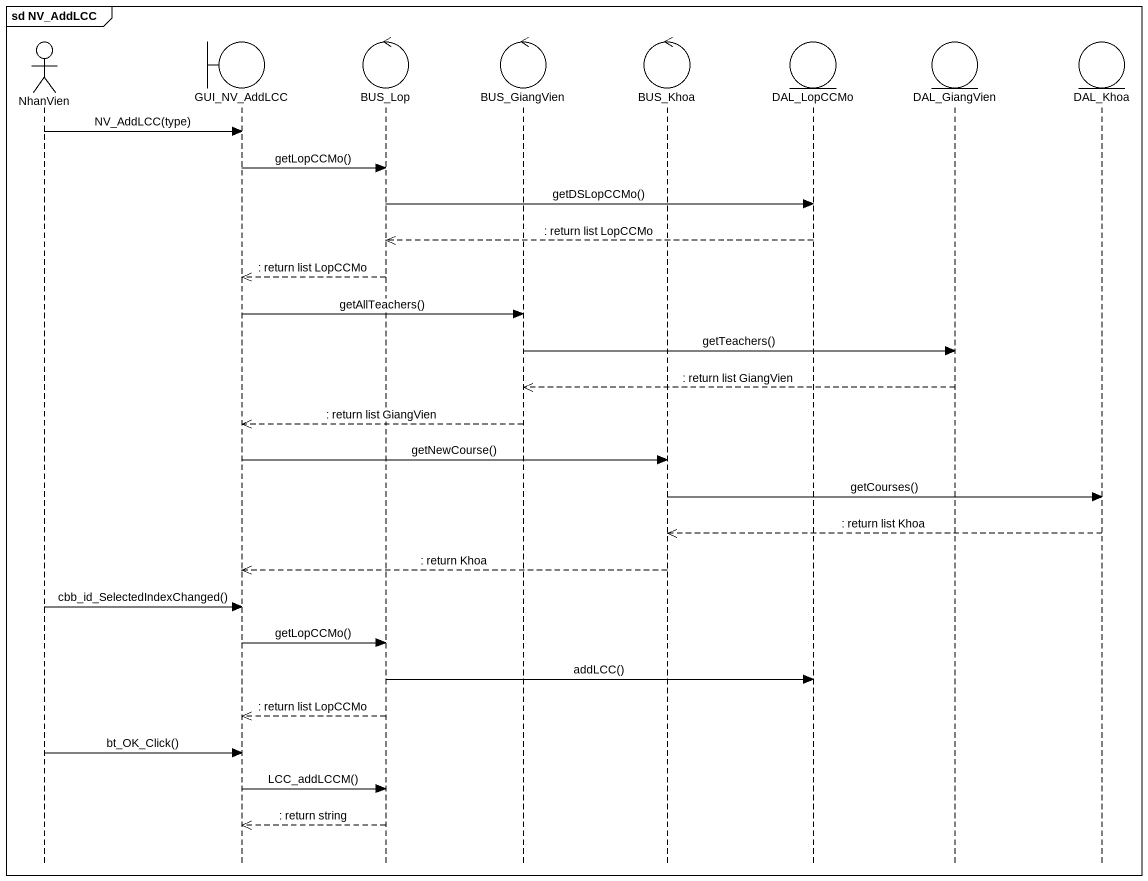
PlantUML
@startuml
mainframe sd NV_AddLCC
hide footbox
actor NhanVien
boundary GUI_NV_AddLCC
control BUS_Lop
control BUS_GiangVien
control BUS_Khoa
entity DAL_LopCCMo
entity DAL_GiangVien
entity DAL_Khoa

NhanVien -> GUI_NV_AddLCC : NV_AddLCC(type)
GUI_NV_AddLCC -> BUS_Lop : getLopCCMo()
BUS_Lop -> DAL_LopCCMo : getDSLopCCMo()
DAL_LopCCMo -->> BUS_Lop : : return list LopCCMo
BUS_Lop -->> GUI_NV_AddLCC : : return list LopCCMo
GUI_NV_AddLCC -> BUS_GiangVien : getAllTeachers()
BUS_GiangVien -> DAL_GiangVien : getTeachers()
DAL_GiangVien -->> BUS_GiangVien : : return list GiangVien
BUS_GiangVien -->> GUI_NV_AddLCC : : return list GiangVien
GUI_NV_AddLCC -> BUS_Khoa : getNewCourse()
BUS_Khoa -> DAL_Khoa : getCourses()
DAL_Khoa -->> BUS_Khoa : : return list Khoa
BUS_Khoa -->> GUI_NV_AddLCC : : return Khoa
NhanVien -> GUI_NV_AddLCC : cbb_id_SelectedIndexChanged()
GUI_NV_AddLCC -> BUS_Lop : getLopCCMo()
BUS_Lop -> DAL_LopCCMo : addLCC()
BUS_Lop -->> GUI_NV_AddLCC : : return list LopCCMo
NhanVien -> GUI_NV_AddLCC : bt_OK_Click()
GUI_NV_AddLCC -> BUS_Lop : LCC_addLCCM()
BUS_Lop -->> GUI_NV_AddLCC : : return string
@enduml
